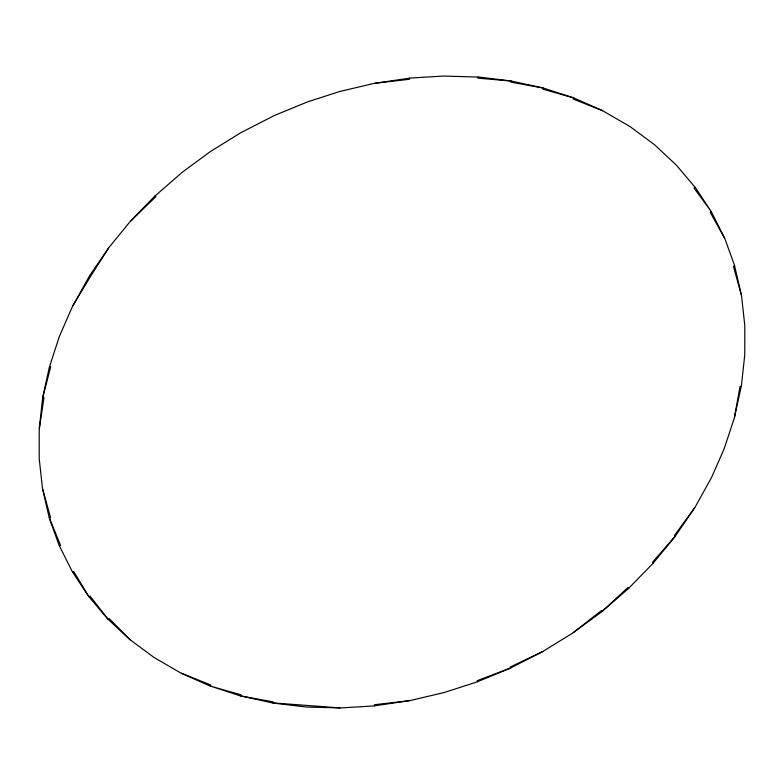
<?xml version="1.0" encoding="UTF-8"?>
<svg xmlns="http://www.w3.org/2000/svg" width="784" height="784" viewBox="0 0 784 784"><rect width="100%" height="100%" fill="white"/><g stroke="black" fill="none" stroke-linecap="round" stroke-linejoin="round"><path stroke-width="1.18" d="M39.308 428.564L42.581 398.341L50.725 366.716L49.529 366.628L49.294 367.343L42.816 396.9L42.738 397.625L43.963 397.606L39.229 429.279L39.2 458.454L42.483 488.412L50.568 517.646L49.372 518.087L49.529 518.763L59.094 545.272L72.255 571.614L88.494 596.232L107.663 618.89L129.566 639.352L153.987 657.443L180.712 672.966L210.808 684.991L210.181 686.02L209.465 685.784L181.378 673.26M339.864 707.913L306.652 707.041L273.469 703.101L272.724 702.944L273.146 701.856L240.727 695.947L241.256 694.879L210.181 686.02L239.982 695.78L271.96 702.846L340.648 707.942L373.547 705.963L374.35 705.845L374.409 704.747L409.807 700.631L444.293 692.488L476.721 682.031L509.914 668.34L541.979 651.994L572.594 633.129L601.367 610.638L602.102 611.412L602.769 610.922L628.337 588.657L652.925 563.461L674.995 536.619L695.173 507.042L711.47 477.642L724.142 448.83L734.314 418.088L740.037 386.394L741.262 386.375L741.419 385.659L744.771 354.721L744.8 325.546L741.517 295.588L733.432 266.354L734.628 265.913L734.471 265.237L724.906 238.728L710.245 212.444L711.362 211.807L724.602 238.12M695.055 187.239L693.997 187.954L711.362 211.807L695.506 187.768L676.337 165.11L654.434 144.648L630.013 126.557L602.004 110.377L573.153 97.686L542.567 87.828L510.531 80.899L478.906 77.077L443.352 76.058L410.453 78.037L409.65 78.155L409.591 79.253L374.193 83.369L339.707 91.503L307.279 101.969L274.086 115.66L240.57 132.829L210.024 151.802L182.525 172.049L154.468 196.47L129.997 221.745L109.005 247.381L90.336 276.703L72.53 306.358L59.31 336.581L49.529 366.628M741.262 386.375L734.471 417.372M478.122 77.057L477.819 78.155L511.276 81.056L510.854 82.144L543.273 88.053L542.744 89.121L573.819 97.98L573.192 99.009L602.622 110.74M72.912 305.672L89.66 275.615L108.555 248.038M694.722 507.699L674.456 535.462L675.445 535.962L652.523 562.236L653.435 562.834M130.565 221.157L155.918 196.617L155.095 195.931M573.271 632.639L601.475 611.951L628.082 587.383L628.905 588.069M72.638 572.183L73.755 571.556L88.945 596.761L90.003 596.046L108.172 619.36L109.162 618.566L130.124 639.773M542.695 651.553L510.247 666.998L510.658 667.958L477.191 680.698L477.485 681.717M59.398 545.88L60.564 545.341L49.137 517.44L42.64 489.089M374.997 83.251L409.65 78.155M409.003 700.749L374.35 705.845M734.628 265.913L741.36 294.911"/></g></svg>
